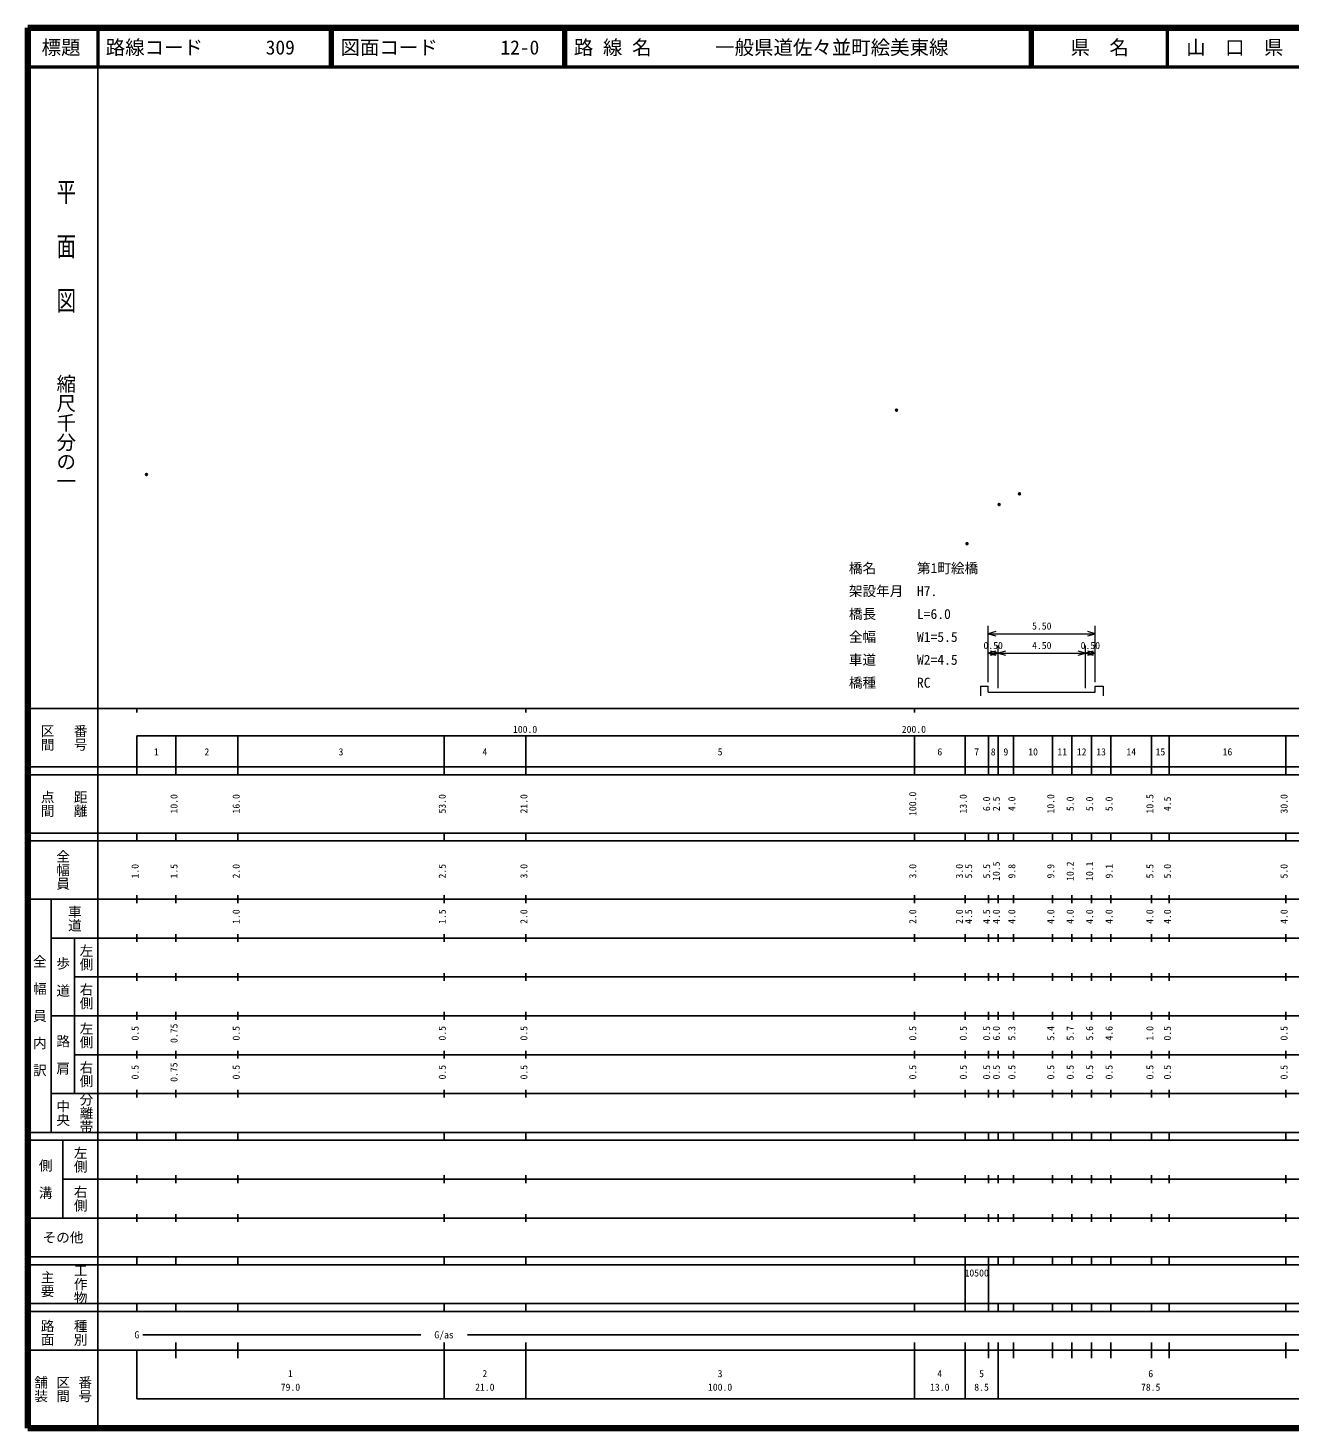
# Model space of a CAD drawing. Units: millimetres on the paper, with parts at other scales. Extents: x 40 to 680, y 20 to 380.
# Drawn here: x 40 to 364.3, y 20 to 380 of the extents above; entities that cross this region are included whole.
import ezdxf
from ezdxf.enums import TextEntityAlignment as Align

# ---------------------------------------------------------------- set-up
doc = ezdxf.new("R2010")
doc.units = ezdxf.units.MM
doc.header["$PDMODE"] = 32
doc.header["$PDSIZE"] = 0.5
doc.layers.add('S-OTRS', color=6, linetype='Continuous')
doc.layers.add('S-TTL-TXT', color=7, linetype='Continuous')
for name, color, linetype, lineweight in [('S-STR-HTXT', 7, 'Continuous', 13), ('S-TTL', 2, 'Continuous', 140), ('S-TTL-BAND', 7, 'Continuous', 25), ('S-TTL-LINE', 7, 'Continuous', 50)]:
    doc.layers.add(name, color=color, linetype=linetype, lineweight=lineweight)
doc.styles.add('@ＭＳ ゴシック', font='')
doc.styles.add('ＭＳ ゴシック', font='')
doc.styles.get('@ＭＳ ゴシック').set_extended_font_data('@MS Gothic')
doc.styles.get('ＭＳ ゴシック').set_extended_font_data('MS Gothic')

msp = doc.modelspace()

# ---------------------------------------------------------------- linework, layer by layer
at = {"layer": 'S-OTRS'}
for p in [(263.392, 281.746), (70.466, 265.167), (295.004, 260.195), (289.76, 257.44), (281.503, 247.399)]:
    msp.add_point(p, dxfattribs=at)
at = {"layer": 'S-STR-HTXT'}
for p, q in [((286.987, 211.757), (286.987, 226.257)), ((288.919, 224.775), (286.987, 224.257)), ((286.987, 224.257), (314.487, 224.257)), ((286.987, 224.257), (288.919, 223.739)), ((314.487, 224.257), (312.555, 224.775)), ((312.555, 223.739), (314.487, 224.257)), ((314.487, 211.757), (314.487, 226.257)), ((288.919, 219.775), (286.987, 219.257)), ((289.487, 219.257), (287.555, 219.775)), ((289.487, 210.257), (289.487, 221.257)), ((291.419, 219.775), (289.487, 219.257)), ((311.987, 219.257), (310.055, 219.775)), ((311.987, 210.257), (311.987, 221.257)), ((313.919, 219.775), (311.987, 219.257)), ((314.487, 219.257), (312.555, 219.775)), ((286.987, 219.257), (289.487, 219.257)), ((286.987, 219.257), (288.919, 218.739)), ((287.555, 218.739), (289.487, 219.257)), ((289.487, 219.257), (311.987, 219.257)), ((289.487, 219.257), (291.419, 218.739)), ((310.055, 218.739), (311.987, 219.257)), ((311.987, 219.257), (314.487, 219.257)), ((311.987, 219.257), (313.919, 218.739)), ((312.555, 218.739), (314.487, 219.257)), ((284.987, 210.757), (286.987, 210.757)), ((284.987, 210.757), (284.987, 208.257)), ((286.987, 209.257), (286.987, 210.757)), ((286.987, 209.257), (289.487, 209.257)), ((289.487, 209.257), (311.987, 209.257)), ((311.987, 209.257), (314.487, 209.257)), ((314.487, 209.257), (314.487, 210.757)), ((314.487, 210.757), (316.487, 210.757)), ((316.487, 210.757), (316.487, 208.257))]:
    msp.add_line(p, q, dxfattribs=at)
at = {"layer": 'S-TTL'}
for p, q in [((40, 380), (40, 20)), ((680, 380), (40, 380)), ((40, 20), (680, 20))]:
    msp.add_line(p, q, dxfattribs=at)
at = {"layer": 'S-TTL-BAND'}
for p, q in [((58, 370), (58, 20)), ((40, 205), (579, 205)), ((68, 205), (68, 204)), ((168, 205), (168, 204)), ((268, 205), (268, 204)), ((68, 198), (579, 198)), ((68, 198), (68, 188)), ((78, 188), (78, 198)), ((94, 188), (94, 198)), ((147, 188), (147, 198)), ((168, 188), (168, 198)), ((268, 188), (268, 198)), ((281, 188), (281, 198)), ((287, 188), (287, 198)), ((289.5, 188), (289.5, 198)), ((293.5, 188), (293.5, 198)), ((303.5, 188), (303.5, 198)), ((308.5, 188), (308.5, 198)), ((313.5, 188), (313.5, 198)), ((318.5, 188), (318.5, 198)), ((329, 188), (329, 198)), ((333.5, 188), (333.5, 198)), ((363.5, 188), (363.5, 198)), ((40, 190), (579, 190)), ((40, 188), (579, 188)), ((40, 173), (579, 173)), ((68, 171), (68, 173)), ((78, 171), (78, 173)), ((94, 171), (94, 173)), ((147, 171), (147, 173)), ((168, 171), (168, 173)), ((268, 171), (268, 173)), ((281, 171), (281, 173)), ((287, 171), (287, 173)), ((289.5, 171), (289.5, 173)), ((293.5, 171), (293.5, 173)), ((303.5, 171), (303.5, 173)), ((308.5, 171), (308.5, 173)), ((313.5, 171), (313.5, 173)), ((318.5, 171), (318.5, 173)), ((329, 171), (329, 173)), ((333.5, 171), (333.5, 173)), ((363.5, 171), (363.5, 173)), ((40, 171), (579, 171)), ((40, 156), (579, 156)), ((46, 96), (46, 156)), ((68, 155), (68, 157)), ((78, 155), (78, 157)), ((94, 155), (94, 157)), ((147, 155), (147, 157)), ((168, 155), (168, 157)), ((268, 155), (268, 157)), ((281, 155), (281, 157)), ((287, 155), (287, 157)), ((289.5, 155), (289.5, 157)), ((293.5, 155), (293.5, 157)), ((303.5, 155), (303.5, 157)), ((308.5, 155), (308.5, 157)), ((313.5, 155), (313.5, 157)), ((318.5, 155), (318.5, 157)), ((329, 155), (329, 157)), ((333.5, 155), (333.5, 157)), ((363.5, 155), (363.5, 157)), ((46, 146), (579, 146)), ((52, 146), (52, 106)), ((68, 145), (68, 147)), ((78, 145), (78, 147)), ((94, 145), (94, 147)), ((147, 145), (147, 147)), ((168, 145), (168, 147)), ((268, 145), (268, 147)), ((281, 145), (281, 147)), ((287, 145), (287, 147)), ((289.5, 145), (289.5, 147)), ((293.5, 145), (293.5, 147)), ((303.5, 145), (303.5, 147)), ((308.5, 145), (308.5, 147)), ((313.5, 145), (313.5, 147)), ((318.5, 145), (318.5, 147)), ((329, 145), (329, 147)), ((333.5, 145), (333.5, 147)), ((363.5, 145), (363.5, 147)), ((68, 135), (68, 137)), ((78, 135), (78, 137)), ((94, 135), (94, 137)), ((147, 135), (147, 137)), ((168, 135), (168, 137)), ((268, 135), (268, 137)), ((281, 135), (281, 137)), ((287, 135), (287, 137)), ((289.5, 135), (289.5, 137)), ((293.5, 135), (293.5, 137)), ((303.5, 135), (303.5, 137)), ((308.5, 135), (308.5, 137)), ((313.5, 135), (313.5, 137)), ((318.5, 135), (318.5, 137)), ((329, 135), (329, 137)), ((333.5, 135), (333.5, 137)), ((363.5, 135), (363.5, 137)), ((52, 136), (579, 136)), ((46, 126), (579, 126)), ((68, 125), (68, 127)), ((78, 125), (78, 127)), ((94, 125), (94, 127)), ((147, 125), (147, 127)), ((168, 125), (168, 127)), ((268, 125), (268, 127)), ((281, 125), (281, 127)), ((287, 125), (287, 127)), ((289.5, 125), (289.5, 127)), ((293.5, 125), (293.5, 127)), ((303.5, 125), (303.5, 127)), ((308.5, 125), (308.5, 127)), ((313.5, 125), (313.5, 127)), ((318.5, 125), (318.5, 127)), ((329, 125), (329, 127)), ((333.5, 125), (333.5, 127)), ((363.5, 125), (363.5, 127)), ((52, 116), (579, 116)), ((68, 115), (68, 117)), ((78, 115), (78, 117)), ((94, 115), (94, 117)), ((147, 115), (147, 117)), ((168, 115), (168, 117)), ((268, 115), (268, 117)), ((281, 115), (281, 117)), ((287, 115), (287, 117)), ((289.5, 115), (289.5, 117)), ((293.5, 115), (293.5, 117)), ((303.5, 115), (303.5, 117)), ((308.5, 115), (308.5, 117)), ((313.5, 115), (313.5, 117)), ((318.5, 115), (318.5, 117)), ((329, 115), (329, 117)), ((333.5, 115), (333.5, 117)), ((363.5, 115), (363.5, 117)), ((46, 106), (579, 106)), ((68, 105), (68, 107)), ((78, 105), (78, 107)), ((94, 105), (94, 107)), ((147, 105), (147, 107)), ((168, 105), (168, 107)), ((268, 105), (268, 107)), ((281, 105), (281, 107)), ((287, 105), (287, 107)), ((289.5, 105), (289.5, 107)), ((293.5, 105), (293.5, 107)), ((303.5, 105), (303.5, 107)), ((308.5, 105), (308.5, 107)), ((313.5, 105), (313.5, 107)), ((318.5, 105), (318.5, 107)), ((329, 105), (329, 107)), ((333.5, 105), (333.5, 107)), ((363.5, 105), (363.5, 107)), ((40, 96), (579, 96)), ((40, 94), (579, 94)), ((49, 94), (49, 74)), ((68, 94), (68, 96)), ((78, 94), (78, 96)), ((94, 94), (94, 96)), ((147, 94), (147, 96)), ((168, 94), (168, 96)), ((268, 94), (268, 96)), ((281, 94), (281, 96)), ((287, 94), (287, 96)), ((289.5, 94), (289.5, 96)), ((293.5, 94), (293.5, 96)), ((303.5, 94), (303.5, 96)), ((308.5, 94), (308.5, 96)), ((313.5, 94), (313.5, 96)), ((318.5, 94), (318.5, 96)), ((329, 94), (329, 96)), ((333.5, 94), (333.5, 96)), ((363.5, 94), (363.5, 96)), ((49, 84), (579, 84)), ((68, 83), (68, 85)), ((78, 83), (78, 85)), ((94, 83), (94, 85)), ((147, 83), (147, 85)), ((168, 83), (168, 85)), ((268, 83), (268, 85)), ((281, 83), (281, 85)), ((287, 83), (287, 85)), ((289.5, 83), (289.5, 85)), ((293.5, 83), (293.5, 85)), ((303.5, 83), (303.5, 85)), ((308.5, 83), (308.5, 85)), ((313.5, 83), (313.5, 85)), ((318.5, 83), (318.5, 85)), ((329, 83), (329, 85)), ((333.5, 83), (333.5, 85)), ((363.5, 83), (363.5, 85)), ((40, 74), (579, 74)), ((68, 73), (68, 75)), ((78, 73), (78, 75)), ((94, 73), (94, 75)), ((147, 73), (147, 75)), ((168, 73), (168, 75)), ((268, 73), (268, 75)), ((281, 73), (281, 75)), ((287, 73), (287, 75)), ((289.5, 73), (289.5, 75)), ((293.5, 73), (293.5, 75)), ((303.5, 73), (303.5, 75)), ((308.5, 73), (308.5, 75)), ((313.5, 73), (313.5, 75)), ((318.5, 73), (318.5, 75)), ((329, 73), (329, 75)), ((333.5, 73), (333.5, 75)), ((363.5, 73), (363.5, 75)), ((40, 64), (579, 64)), ((40, 62), (579, 62)), ((68, 62), (68, 64)), ((78, 62), (78, 64)), ((94, 62), (94, 64)), ((147, 62), (147, 64)), ((168, 62), (168, 64)), ((268, 62), (268, 64)), ((281, 62), (281, 64)), ((281, 52), (281, 62)), ((287, 62), (287, 64)), ((287, 52), (287, 62)), ((289.5, 62), (289.5, 64)), ((293.5, 62), (293.5, 64)), ((303.5, 62), (303.5, 64)), ((308.5, 62), (308.5, 64)), ((313.5, 62), (313.5, 64)), ((318.5, 62), (318.5, 64)), ((329, 62), (329, 64)), ((333.5, 62), (333.5, 64)), ((363.5, 62), (363.5, 64)), ((40, 52), (579, 52)), ((68, 50), (68, 52)), ((78, 50), (78, 52)), ((94, 50), (94, 52)), ((147, 50), (147, 52)), ((168, 50), (168, 52)), ((268, 50), (268, 52)), ((281, 50), (281, 52)), ((287, 50), (287, 52)), ((289.5, 50), (289.5, 52)), ((293.5, 50), (293.5, 52)), ((303.5, 50), (303.5, 52)), ((308.5, 50), (308.5, 52)), ((313.5, 50), (313.5, 52)), ((318.5, 50), (318.5, 52)), ((329, 50), (329, 52)), ((333.5, 50), (333.5, 52)), ((363.5, 50), (363.5, 52)), ((40, 50), (579, 50)), ((69.5, 44), (141, 44)), ((153, 44), (553, 44)), ((40, 40), (579, 40)), ((68, 40), (68, 27.5)), ((78, 38), (78, 42)), ((94, 38), (94, 42)), ((147, 27.5), (147, 42)), ((168, 27.5), (168, 42)), ((268, 27.5), (268, 42)), ((281, 27.5), (281, 42)), ((287, 38), (287, 42)), ((289.5, 27.5), (289.5, 42)), ((293.5, 38), (293.5, 42)), ((303.5, 38), (303.5, 42)), ((308.5, 38), (308.5, 42)), ((313.5, 38), (313.5, 42)), ((318.5, 38), (318.5, 42)), ((329, 38), (329, 42)), ((333.5, 38), (333.5, 42)), ((363.5, 38), (363.5, 42)), ((68, 27.5), (579, 27.5))]:
    msp.add_line(p, q, dxfattribs=at)
at = {"layer": 'S-TTL-LINE'}
for p, q in [((58, 380), (58, 370)), ((117.75, 380), (117.75, 370)), ((118.25, 380), (118.25, 370)), ((177.75, 380), (177.75, 370)), ((178.25, 380), (178.25, 370)), ((297.75, 380), (297.75, 370)), ((298.25, 380), (298.25, 370)), ((333, 380), (333, 370)), ((40, 370), (680, 370))]:
    msp.add_line(p, q, dxfattribs=at)

# ---------------------------------------------------------------- texts
at = {"layer": 'S-STR-HTXT', "style": 'ＭＳ ゴシック'}
for s, p in [('橋名\u3000\u3000\u3000第1町絵橋', (251.128, 239.05)), ('架設年月\u3000H7.', (251.128, 233.159)), ('橋長\u3000\u3000\u3000L=6.0', (251.128, 227.268)), ('全幅\u3000\u3000\u3000W1=5.5', (251.128, 221.377)), ('車道\u3000\u3000\u3000W2=4.5', (251.128, 215.486)), ('橋種\u3000\u3000\u3000RC', (251.128, 209.595))]:
    msp.add_text(s, height=2.566, dxfattribs=at).set_placement(p, align=Align.BOTTOM_LEFT)
for s, p in [('5.50', (300.737, 224.757)), ('0.50', (288.237, 219.757)), ('4.50', (300.737, 219.757)), ('0.50', (313.237, 219.757))]:
    msp.add_text(s, height=1.833, dxfattribs=at).set_placement(p, align=Align.BOTTOM_CENTER)
at = {"layer": 'S-TTL-BAND', "style": '@ＭＳ ゴシック', "width": 1.4}
msp.add_text('平  面  図', height=3.666, rotation=270, dxfattribs=at).set_placement((49.777, 306.475), align=Align.MIDDLE_RIGHT)
at = {"layer": 'S-TTL-BAND', "style": '@ＭＳ ゴシック'}
msp.add_text('縮尺千分の一', height=3.666, rotation=270, dxfattribs=at).set_placement((49.777, 261.03), align=Align.MIDDLE_RIGHT)
for s, p in [('区間', (45, 197.5)), ('番号', (53.5, 197.5)), ('点間', (45, 180.5)), ('距離', (53.5, 180.5)), ('全幅員', (49, 163.5)), ('車道', (52, 151)), ('左側', (55, 141)), ('全\u3000幅\u3000員\u3000内\u3000訳', (43, 126)), ('歩\u3000道', (49, 136)), ('右側', (55, 131)), ('左側', (55, 121)), ('路\u3000肩', (49, 116)), ('右側', (55, 111)), ('分離帯', (55, 101)), ('中央', (49, 101)), ('左側', (53.5, 89)), ('側\u3000溝', (44.5, 84)), ('右側', (53.5, 79)), ('工作物', (53.5, 57)), ('主要', (45, 57)), ('路面', (45, 44.5)), ('種別', (53.5, 44.5)), ('舗装', (43.333, 30)), ('区間', (49, 30)), ('番号', (54.667, 30))]:
    msp.add_text(s, height=2.566, rotation=270, dxfattribs=at).set_placement(p, align=Align.MIDDLE_CENTER)
at = {"layer": 'S-TTL-BAND', "style": 'ＭＳ ゴシック'}
for s, p in [('100.0', (167.844, 198.195)), ('200.0', (267.844, 198.195)), ('1', (73, 192.405)), ('2', (86, 192.405)), ('3', (120.5, 192.405)), ('4', (157.5, 192.405)), ('5', (218, 192.405)), ('6', (274.5, 192.405)), ('7', (284, 192.405)), ('8', (288.25, 192.405)), ('9', (291.5, 192.405)), ('10', (298.5, 192.405)), ('11', (306, 192.405)), ('12', (311, 192.405)), ('13', (316, 192.405)), ('14', (323.75, 192.405)), ('15', (331.25, 192.405)), ('16', (348.5, 192.405)), ('G', (68, 42.5)), ('G/as', (147, 42.5)), ('1', (107.5, 32.523)), ('2', (157.5, 32.523)), ('3', (218, 32.523)), ('4', (274.5, 32.523)), ('5', (285.25, 32.523)), ('6', (328.75, 32.523)), ('79.0', (107.5, 29.033)), ('21.0', (157.5, 29.033)), ('100.0', (218, 29.033)), ('13.0', (274.5, 29.033)), ('8.5', (285.25, 29.033)), ('78.5', (328.75, 29.033))]:
    msp.add_text(s, height=1.833, dxfattribs=at).set_placement(p, align=Align.BOTTOM_CENTER)
for s, p in [('10.0', (79, 180.5)), ('16.0', (95, 180.5)), ('53.0', (148, 180.5)), ('21.0', (169, 180.5)), ('100.0', (269, 180.5)), ('13.0', (282, 180.5)), ('6.0', (288, 180.5)), ('2.5', (290.5, 180.5)), ('4.0', (294.5, 180.5)), ('10.0', (304.5, 180.5)), ('5.0', (309.5, 180.5)), ('5.0', (314.5, 180.5)), ('5.0', (319.5, 180.5)), ('10.5', (330, 180.5)), ('4.5', (334.5, 180.5)), ('30.0', (364.5, 180.5)), ('1.0', (69, 163.174)), ('1.5', (79, 163.174)), ('2.0', (95, 163.174)), ('2.5', (148, 163.174)), ('3.0', (169, 163.174)), ('3.0', (269, 163.174)), ('3.0', (281, 163.174)), ('5.5', (283.37, 163.174)), ('5.5', (288, 163.174)), ('10.5', (290.5, 163.174)), ('9.8', (294.5, 163.174)), ('9.9', (304.5, 163.174)), ('10.2', (309.5, 163.174)), ('10.1', (314.5, 163.174)), ('9.1', (319.5, 163.174)), ('5.5', (330, 163.174)), ('5.0', (334.5, 163.174)), ('5.0', (364.5, 163.174)), ('1.0', (95, 151.5)), ('1.5', (148, 151.5)), ('2.0', (169, 151.5)), ('2.0', (269, 151.5)), ('2.0', (281, 151.5)), ('4.5', (283.37, 151.5)), ('4.5', (288, 151.5)), ('4.0', (290.5, 151.5)), ('4.0', (294.5, 151.5)), ('4.0', (304.5, 151.5)), ('4.0', (309.5, 151.5)), ('4.0', (314.5, 151.5)), ('4.0', (319.5, 151.5)), ('4.0', (330, 151.5)), ('4.0', (334.5, 151.5)), ('4.0', (364.5, 151.5)), ('0.5', (69, 121.5)), ('0.75', (79, 121.5)), ('0.5', (95, 121.5)), ('0.5', (148, 121.5)), ('0.5', (169, 121.5)), ('0.5', (269, 121.5)), ('0.5', (282, 121.5)), ('0.5', (288, 121.5)), ('6.0', (290.5, 121.5)), ('5.3', (294.5, 121.5)), ('5.4', (304.5, 121.5)), ('5.7', (309.5, 121.5)), ('5.6', (314.5, 121.5)), ('4.6', (319.5, 121.5)), ('1.0', (330, 121.5)), ('0.5', (334.5, 121.5)), ('0.5', (364.5, 121.5)), ('0.5', (69, 111.5)), ('0.75', (79, 111.5)), ('0.5', (95, 111.5)), ('0.5', (148, 111.5)), ('0.5', (169, 111.5)), ('0.5', (269, 111.5)), ('0.5', (282, 111.5)), ('0.5', (288, 111.5)), ('0.5', (290.5, 111.5)), ('0.5', (294.5, 111.5)), ('0.5', (304.5, 111.5)), ('0.5', (309.5, 111.5)), ('0.5', (314.5, 111.5)), ('0.5', (319.5, 111.5)), ('0.5', (330, 111.5)), ('0.5', (334.5, 111.5)), ('0.5', (364.5, 111.5))]:
    msp.add_text(s, height=1.833, rotation=90, dxfattribs=at).set_placement(p, align=Align.BOTTOM_CENTER)
msp.add_text('その他', height=2.566, dxfattribs=at).set_placement((49, 69), align=Align.MIDDLE_CENTER)
msp.add_text('10500', height=1.833, dxfattribs=at).set_placement((280.875, 58.405), align=Align.BOTTOM_LEFT)
at = {"layer": 'S-TTL-TXT', "style": 'ＭＳ ゴシック'}
for s, p in [('標題', (48.5, 375)), ('県\u3000名', (315.625, 375)), ('山\u3000口\u3000県', (350.375, 375))]:
    msp.add_text(s, height=3.666, dxfattribs=at).set_placement(p, align=Align.MIDDLE_CENTER)
for s, p in [('路線コード', (60, 375)), ('309', (101.142, 375)), ('図面コード', (120.38, 375)), ('12-0', (161.521, 375)), ('路 線 名', (180.38, 375)), ('一般県道佐々並町絵美東線', (216.734, 375))]:
    msp.add_text(s, height=3.666, dxfattribs=at).set_placement(p, align=Align.MIDDLE_LEFT)

doc.saveas('drawing.dxf')
